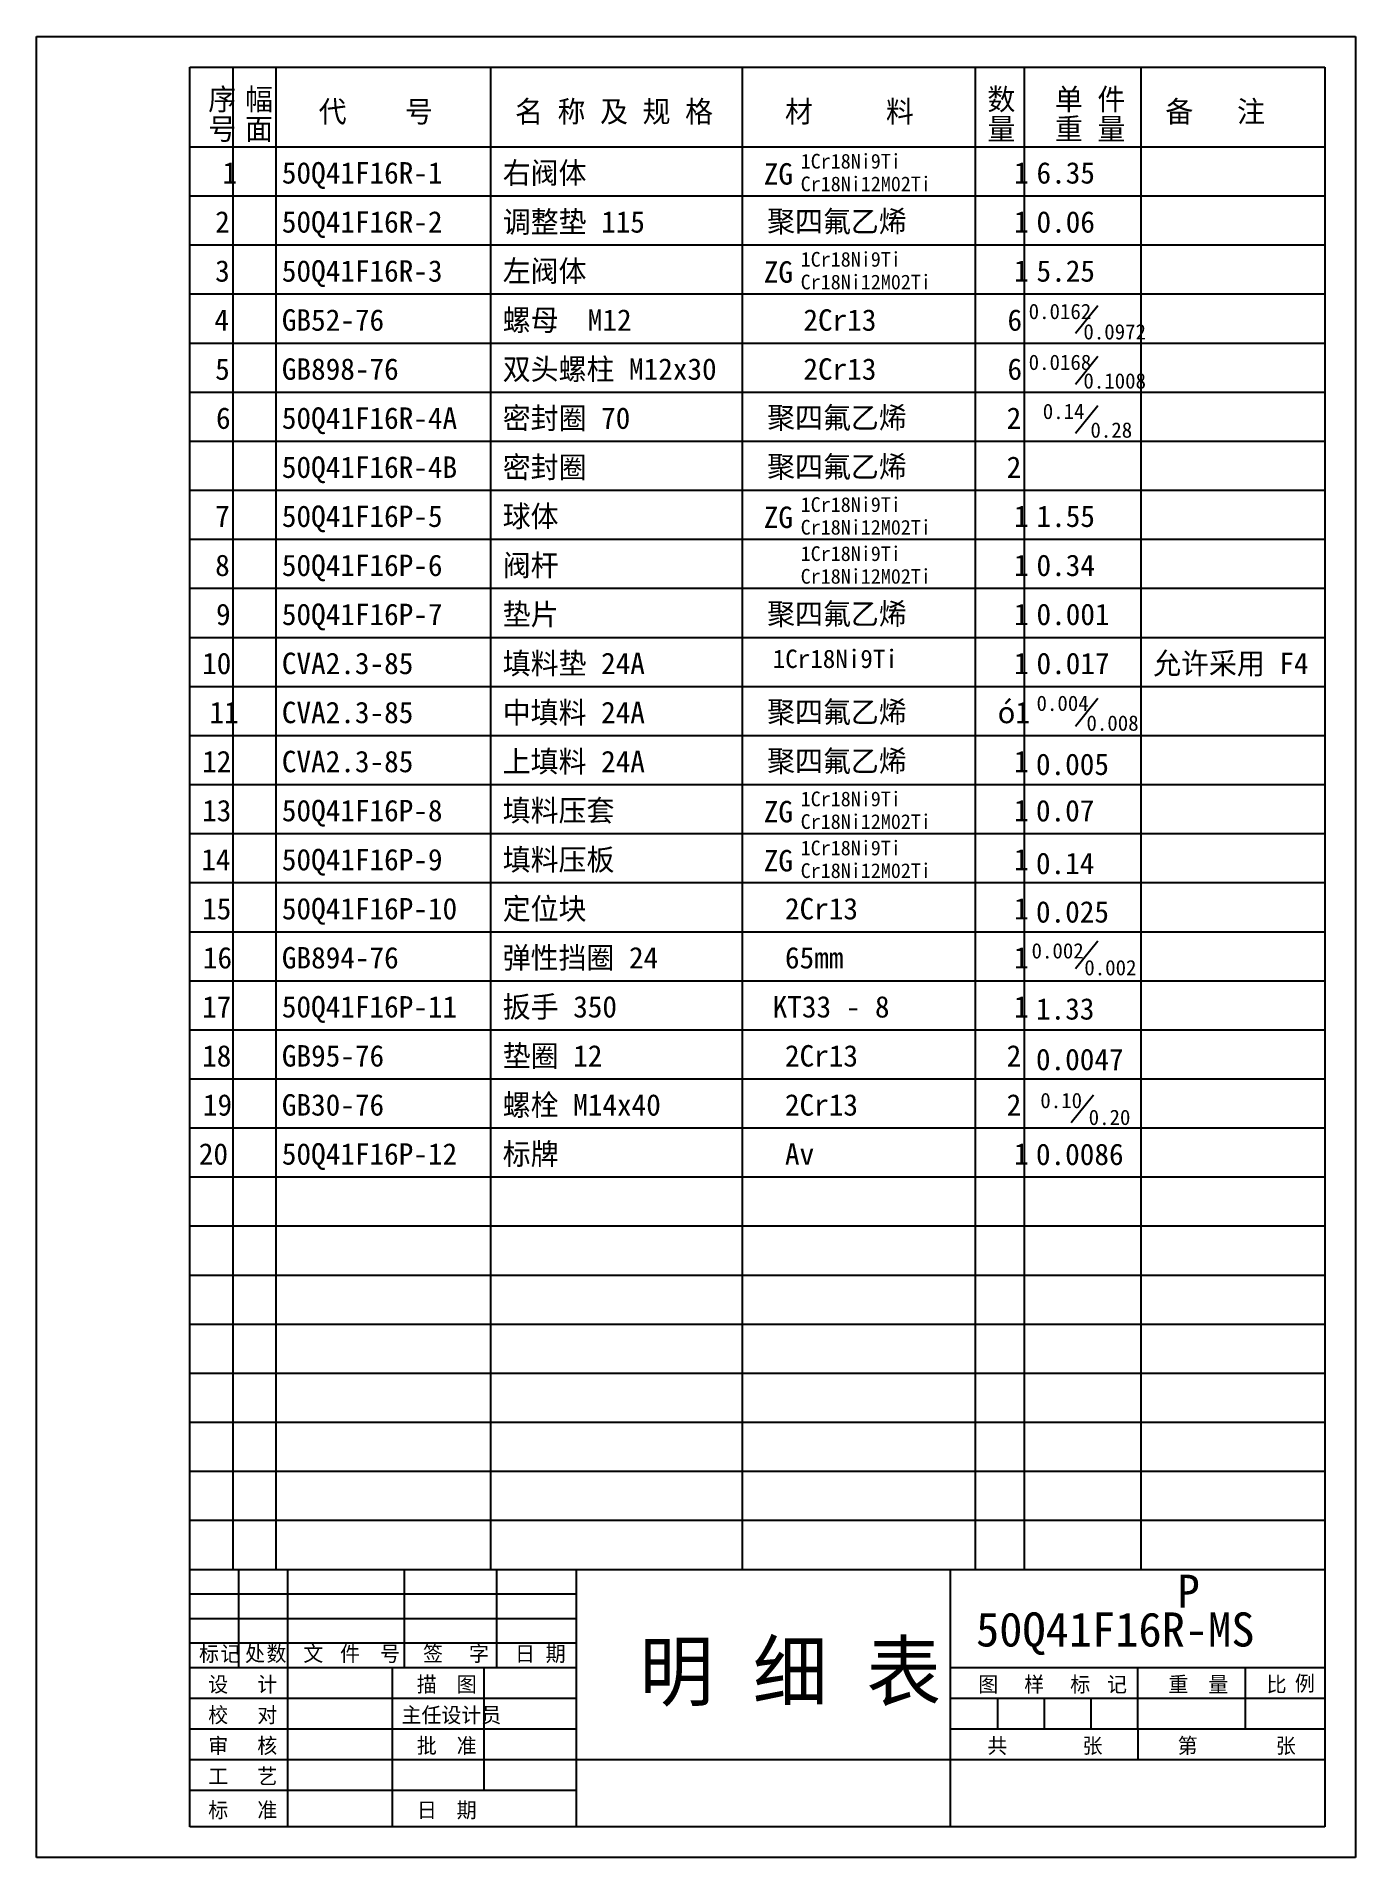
# Model space of a CAD drawing. Header units: metres. Extents: x 0 to 215, y 0 to 297.
import ezdxf

# ---------------------------------------------------------------- set-up
doc = ezdxf.new("R2010")
doc.units = ezdxf.units.M
for name, color, linetype in [('D', 1, 'Continuous'), ('FL', 5, 'Continuous'), ('T', 7, 'Continuous'), ('TL', 4, 'Continuous')]:
    doc.layers.add(name, color=color, linetype=linetype)

msp = doc.modelspace()

# ---------------------------------------------------------------- linework, layer by layer
at = {"layer": 'D'}
for p, q in [((173, 253.08), (169.35, 248.54)), ((173, 244.79), (169.35, 240.25)), ((173, 236.78), (169.35, 232.24)), ((173, 189), (169.35, 184.46)), ((173, 149.46), (169.35, 144.92)), ((172.28, 124.36), (168.64, 119.82))]:
    msp.add_line(p, q, dxfattribs=at)
at = {"layer": 'FL'}
for p, q in [((0, 0), (0, 297)), ((0, 297), (215, 297)), ((215, 297), (215, 0)), ((32, 292), (32, 47)), ((39, 292), (39, 47)), ((74, 292), (74, 47)), ((115, 292), (115, 47)), ((153, 292), (153, 47)), ((161, 292), (161, 47)), ((180, 292), (180, 47)), ((25, 279), (210, 279)), ((25, 271), (210, 271)), ((25, 263), (210, 263)), ((25, 255), (210, 255)), ((25, 247), (210, 247)), ((25, 239), (210, 239)), ((25, 231), (210, 231)), ((25, 223), (210, 223)), ((25, 215), (210, 215)), ((25, 207), (210, 207)), ((25, 199), (210, 199)), ((25, 191), (210, 191)), ((25, 183), (210, 183)), ((25, 175), (210, 175)), ((25, 167), (210, 167)), ((25, 159), (210, 159)), ((25, 151), (210, 151)), ((25, 143), (210, 143)), ((25, 135), (210, 135)), ((25, 127), (210, 127)), ((25, 119), (210, 119)), ((25, 111), (210, 111)), ((25, 103), (210, 103)), ((25, 95), (210, 95)), ((25, 87), (210, 87)), ((25, 79), (210, 79)), ((25, 71), (210, 71)), ((25, 63), (210, 63)), ((25, 55), (210, 55)), ((33, 31), (33, 47)), ((41, 5), (41, 47)), ((60, 31), (60, 47)), ((75, 47), (75, 31)), ((25, 43), (88, 43)), ((25, 39), (88, 39)), ((25, 35), (88, 35)), ((73, 11), (73, 31)), ((25, 26), (88, 26)), ((156.62, 26), (156.62, 21)), ((164.25, 26), (164.25, 21)), ((171.88, 26), (171.88, 21)), ((25, 21), (88, 21)), ((25, 16), (88, 16)), ((25, 11), (88, 11)), ((215, 0), (0, 0))]:
    msp.add_line(p, q, dxfattribs=at)
at = {"layer": 'TL'}
for p, q in [((25, 5), (25, 292)), ((25, 292), (210, 292)), ((210, 292), (210, 5)), ((25, 47), (210, 47)), ((25, 5), (25, 47)), ((88, 5), (88, 47)), ((149, 5), (149, 47)), ((25, 31), (88, 31)), ((58, 31), (58, 5)), ((149, 31), (210, 31)), ((179.5, 21), (179.5, 31)), ((197, 31), (197, 21)), ((149, 26), (210, 26)), ((149, 21), (210, 21)), ((179.5, 21), (179.5, 16)), ((88, 16), (210, 16)), ((210, 5), (25, 5))]:
    msp.add_line(p, q, dxfattribs=at)

# ---------------------------------------------------------------- texts
at = {"layer": 'D'}
for s, height, p in [('序', 3.5, (28, 285)), ('幅', 3.5, (34, 285)), ('数', 3.5, (155, 285)), ('单 件', 3.5, (166, 285)), ('代    号', 3.5, (46, 283)), ('名 称 及 规 格', 3.5, (78, 283)), ('材     料', 3.5, (122, 283)), ('备   注', 3.5, (184, 283)), ('号', 3.5, (28, 280.17)), ('面', 3.5, (34, 280.17)), ('量', 3.5, (155, 280.17)), ('重 量', 3.5, (166, 280.17)), ('1', 3.5, (30.33, 273)), ('50Q41F16R-1', 3.5, (40, 273)), ('右阀体', 3.5, (76, 273)), ('ZG', 3.5, (118.54, 272.83)), ('1Cr18Ni9Ti', 2.4, (124.56, 275.45)), ('1', 3.5, (159.33, 273)), ('6.35', 3.5, (163, 273)), ('Cr18Ni12M02Ti', 2.4, (124.56, 271.75)), ('2', 3.5, (29.13, 265)), ('50Q41F16R-2', 3.5, (40, 265)), ('调整垫 115', 3.5, (76, 265)), ('聚四氟乙烯', 3.5, (119.09, 265.08)), ('1', 3.5, (159.33, 265)), ('0.06', 3.5, (163, 265)), ('1Cr18Ni9Ti', 2.4, (124.56, 259.45)), ('3', 3.5, (29.13, 257)), ('50Q41F16R-3', 3.5, (40, 257)), ('左阀体', 3.5, (76, 257)), ('ZG', 3.5, (118.54, 256.83)), ('1', 3.5, (159.33, 257)), ('5.25', 3.5, (163, 257)), ('Cr18Ni12M02Ti', 2.4, (124.56, 255.75)), ('GB52-76', 3.5, (40, 249)), ('螺母  M12', 3.5, (76, 249)), ('2Cr13', 3.5, (125, 249)), ('6', 3.5, (158.27, 249)), ('0.0162', 2.5, (161.72, 250.9)), ('4', 3.5, (29, 249)), ('0.0972', 2.5, (170.64, 247.58)), ('5', 3.5, (29.13, 241)), ('GB898-76', 3.5, (40, 241)), ('双头螺柱 M12x30', 3.5, (76, 241)), ('2Cr13', 3.5, (125, 241)), ('6', 3.5, (158.27, 241)), ('0.0168', 2.5, (161.72, 242.61)), ('0.1008', 2.5, (170.64, 239.57)), ('6', 3.5, (29.27, 233)), ('50Q41F16R-4A', 3.5, (40, 233)), ('密封圈 70', 3.5, (76, 233)), ('聚四氟乙烯', 3.5, (119.09, 233.08)), ('2', 3.5, (158.13, 233)), ('0.14', 2.5, (164.02, 234.6)), ('0.28', 2.5, (171.79, 231.56)), ('密封圈', 3.5, (76, 225)), ('聚四氟乙烯', 3.5, (119.09, 225.08)), ('50Q41F16R-4B', 3.5, (40, 225)), ('2', 3.5, (158.13, 225)), ('7', 3.5, (29.13, 217)), ('50Q41F16P-5', 3.5, (40, 217)), ('球体', 3.5, (76, 217)), ('ZG', 3.5, (118.54, 216.83)), ('1Cr18Ni9Ti', 2.4, (124.56, 219.45)), ('1', 3.5, (159.33, 217)), ('1.55', 3.5, (163, 217)), ('Cr18Ni12M02Ti', 2.4, (124.56, 215.75)), ('1Cr18Ni9Ti', 2.4, (124.56, 211.45)), ('8', 3.5, (29.13, 209)), ('50Q41F16P-6', 3.5, (40, 209)), ('阀杆', 3.5, (76, 209)), ('1', 3.5, (159.33, 209)), ('0.34', 3.5, (163, 209)), ('Cr18Ni12M02Ti', 2.4, (124.56, 207.75)), ('垫片', 3.5, (76, 201)), ('聚四氟乙烯', 3.5, (119.09, 201.08)), ('9', 3.5, (29.27, 201)), ('50Q41F16P-7', 3.5, (40, 201)), ('1', 3.5, (159.33, 201)), ('0.001', 3.5, (163, 201)), ('10', 3.5, (27, 193)), ('CVA2.3-85', 3.5, (40, 193)), ('填料垫 24A', 3.5, (76, 193)), ('1Cr18Ni9Ti', 3, (120, 194)), ('1', 3.5, (159.33, 193)), ('0.017', 3.5, (163, 193)), ('允许采用 F4', 3.5, (182, 193)), ('11', 3.5, (28.2, 185)), ('CVA2.3-85', 3.5, (40, 185)), ('中填料 24A', 3.5, (76, 185)), ('聚四氟乙烯', 3.5, (119.09, 185.08)), ('%%2431', 3.5, (156.67, 185)), ('0.004', 2.5, (163, 187)), ('0.008', 2.5, (171.14, 183.77)), ('12', 3.5, (27, 177)), ('CVA2.3-85', 3.5, (40, 177)), ('上填料 24A', 3.5, (76, 177)), ('聚四氟乙烯', 3.5, (119.09, 177.08)), ('1', 3.5, (159.33, 177)), ('0.005', 3.5, (162.91, 176.55)), ('13', 3.5, (27, 169)), ('50Q41F16P-8', 3.5, (40, 169)), ('填料压套', 3.5, (76, 169)), ('ZG', 3.5, (118.54, 168.83)), ('1Cr18Ni9Ti', 2.4, (124.56, 171.45)), ('1', 3.5, (159.33, 169)), ('0.07', 3.5, (162.91, 168.98)), ('Cr18Ni12M02Ti', 2.4, (124.56, 167.75)), ('14', 3.5, (26.87, 161)), ('50Q41F16P-9', 3.5, (40, 161)), ('填料压板', 3.5, (76, 161)), ('ZG', 3.5, (118.54, 160.83)), ('1Cr18Ni9Ti', 2.4, (124.56, 163.45)), ('1', 3.5, (159.33, 161)), ('0.14', 3.5, (162.91, 160.39)), ('Cr18Ni12M02Ti', 2.4, (124.56, 159.75)), ('15', 3.5, (27, 153)), ('50Q41F16P-10', 3.5, (40, 153)), ('定位块', 3.5, (76, 153)), ('2Cr13', 3.5, (122, 153)), ('1', 3.5, (159.33, 153)), ('0.025', 3.5, (162.91, 152.48)), ('GB894-76', 3.5, (40, 145)), ('弹性挡圈 24', 3.5, (76, 145)), ('0.002', 2.5, (162.19, 146.63)), ('16', 3.5, (27.13, 145)), ('65mm', 3.5, (122, 145)), ('1', 3.5, (159.33, 145)), ('0.002', 2.5, (170.79, 143.88)), ('17', 3.5, (27, 137)), ('50Q41F16P-11', 3.5, (40, 137)), ('扳手 350', 3.5, (76, 137)), ('KT33 - 8', 3.5, (120, 137)), ('1', 3.5, (159.33, 137)), ('1.33', 3.5, (162.91, 136.66)), ('18', 3.5, (27, 129)), ('GB95-76', 3.5, (40, 129)), ('垫圈 12', 3.5, (76, 129)), ('2Cr13', 3.5, (122, 129)), ('2', 3.5, (158.13, 129)), ('0.0047', 3.5, (162.91, 128.41)), ('螺栓 M14x40', 3.5, (76, 121)), ('19', 3.5, (27.13, 121)), ('GB30-76', 3.5, (40, 121)), ('2Cr13', 3.5, (122, 121)), ('2', 3.5, (158.13, 121)), ('0.10', 2.5, (163.62, 122.22)), ('0.20', 2.5, (171.5, 119.47)), ('20', 3.5, (26.47, 113)), ('50Q41F16P-12', 3.5, (40, 113)), ('标牌', 3.5, (76, 113)), ('Av', 3.5, (122, 113)), ('1', 3.5, (159.33, 113)), ('0.0086', 3.5, (162.91, 112.94)), ('P', 5.4, (185.94, 40.74)), ('50Q41F16R-MS', 5.56, (153.14, 34.42)), ('明 细 表', 9.35, (98.25, 25.72))]:
    msp.add_text(s, height=height, dxfattribs=at).set_placement(p)
at = {"layer": 'T'}
for s, p in [('标', (26.5, 32)), ('记', (30, 32)), ('处', (34, 32)), ('数', (37.5, 32)), ('文', (43.5, 32)), ('件', (49.5, 32)), ('号', (56, 32)), ('签', (63, 32)), ('字', (70.5, 32)), ('日', (78, 32)), ('期', (83, 32)), ('设', (28, 27)), ('计', (36, 27)), ('描', (62, 27)), ('图', (68.5, 27)), ('图', (153.5, 27)), ('样', (161, 27)), ('标', (168.5, 27)), ('记', (174.5, 27)), ('重', (184.5, 27)), ('量', (191, 27)), ('比', (200.5, 27)), ('例', (205.11, 27.16)), ('校', (28, 22)), ('对', (36, 22)), ('主任设计员', (59.5, 22)), ('审', (28, 17)), ('核', (36, 17)), ('批', (62, 17)), ('准', (68.5, 17)), ('共', (155, 17)), ('张', (170.5, 17)), ('第', (186, 17)), ('张', (202, 17)), ('艺', (36, 12)), ('工', (28, 12)), ('标', (28, 6.5)), ('准', (36, 6.5)), ('日', (62, 6.5)), ('期', (68.5, 6.5))]:
    msp.add_text(s, height=2.5, dxfattribs=at).set_placement(p)

doc.saveas('drawing.dxf')
